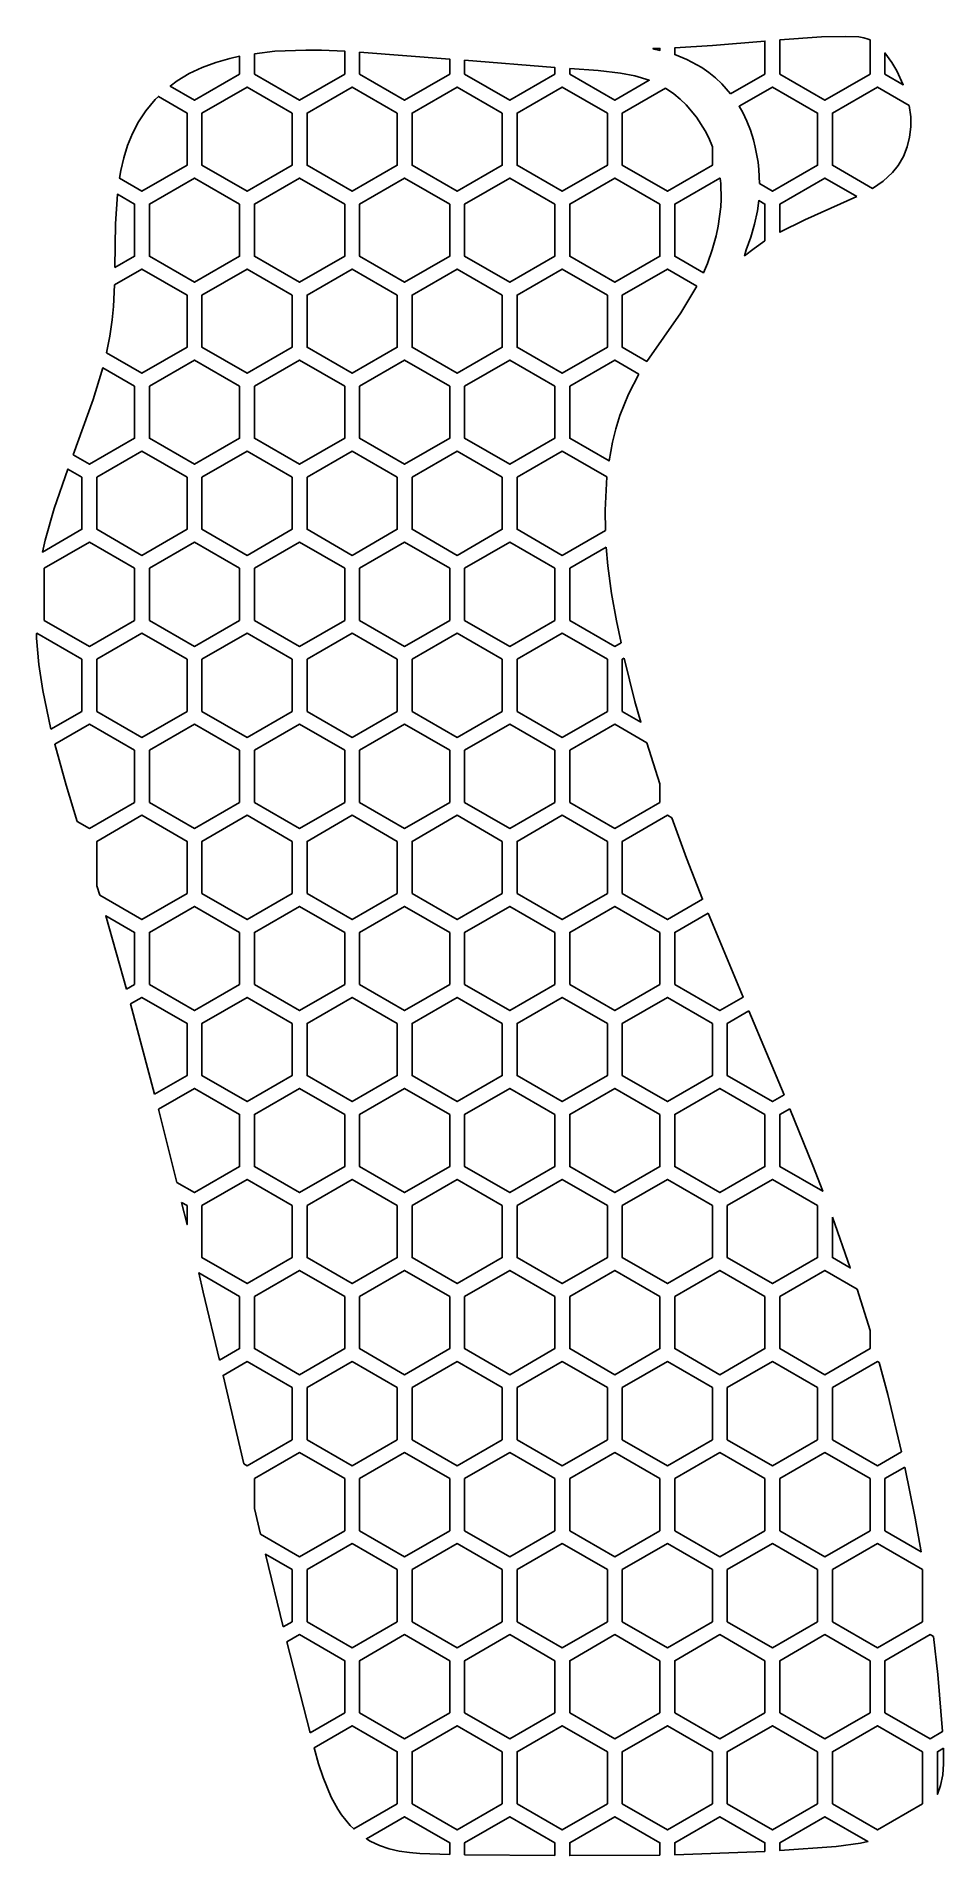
# Model space of a CAD drawing. Header units: millimetres. Extents: x 136.1 to 166.6, y -140.9 to -79.8.
import ezdxf

# ---------------------------------------------------------------- set-up
doc = ezdxf.new("R2010")
doc.units = ezdxf.units.MM

# ---------------------------------------------------------------- blocks, each defined once
blk = doc.blocks.new('HEX')
blk.add_lwpolyline([(1.516, 0.875), (0, 1.75), (-1.516, 0.875), (-1.516, -0.875), (0, -1.75), (1.516, -0.875)], close=True)

msp = doc.modelspace()

# ---------------------------------------------------------------- linework, layer by layer
for points in [[(159.474, -81.754), (159.176, -81.413), (158.964, -81.214), (158.739, -81.033), (158.503, -80.869), (158.002, -80.594), (157.597, -80.433), (157.597, -80.21), (158.866, -80.131), (160.628, -79.976), (160.628, -81.088), (159.474, -81.754)], [(161.128, -79.933), (162.529, -79.84), (163.32, -79.82), (163.784, -79.84), (163.946, -79.868), (164.098, -79.915), (164.159, -79.941), (164.159, -81.088), (162.644, -81.963), (161.128, -81.088), (161.128, -79.933)], [(140.872, -81.317), (141.282, -81.071), (141.717, -80.865), (142.174, -80.695), (142.649, -80.559), (142.973, -80.489), (142.973, -81.088), (141.457, -81.963), (140.64, -81.491), (140.872, -81.317)], [(143.473, -80.401), (144.158, -80.322), (145.201, -80.279), (145.726, -80.284), (146.504, -80.316), (146.504, -81.088), (144.988, -81.963), (143.473, -81.088), (143.473, -80.401)], [(147.004, -80.348), (150.035, -80.584), (150.035, -81.088), (148.519, -81.963), (147.004, -81.088), (147.004, -80.348)], [(150.535, -80.623), (153.566, -80.862), (153.566, -81.088), (152.05, -81.963), (150.535, -81.088), (150.535, -80.623)], [(156.905, -80.252), (156.864, -80.228), (157.097, -80.225), (157.097, -80.292), (156.905, -80.252)], [(165.055, -80.975), (165.277, -81.444), (164.659, -81.088), (164.659, -80.376), (164.89, -80.699), (165.055, -80.975)], [(154.066, -80.899), (155.022, -80.964), (155.77, -81.051), (156.256, -81.148), (156.737, -81.295), (155.581, -81.963), (154.066, -81.088), (154.066, -80.899)], [(138.981, -84.324), (139.079, -83.896), (139.209, -83.48), (139.373, -83.078), (139.575, -82.689), (139.821, -82.317), (140.139, -81.937), (140.242, -81.839), (141.207, -82.396), (141.207, -84.146), (139.691, -85.021), (138.937, -84.585), (138.981, -84.324)], [(157.283, -81.557), (157.568, -81.75), (157.781, -81.928), (157.978, -82.118), (158.327, -82.534), (158.615, -82.989), (158.737, -83.228), (158.862, -83.528), (158.862, -84.146), (157.347, -85.021), (155.831, -84.146), (155.831, -82.396), (157.283, -81.557)], [(160.447, -84.764), (160.422, -84.286), (160.394, -84.043), (160.302, -83.546), (160.239, -83.293), (160.139, -82.972), (160.02, -82.668), (159.884, -82.382), (159.76, -82.166), (160.878, -81.521), (162.394, -82.396), (162.394, -84.146), (160.878, -85.021), (160.447, -84.764)], [(165.478, -82.138), (165.526, -82.519), (165.529, -82.862), (165.49, -83.201), (165.408, -83.532), (165.28, -83.852), (165.101, -84.156), (164.917, -84.389), (164.604, -84.681), (164.245, -84.926), (162.894, -84.146), (162.894, -82.396), (164.409, -81.521), (165.478, -82.138)], [(159.145, -84.761), (159.159, -85.285), (159.143, -85.544), (159.054, -86.197), (158.986, -86.518), (158.856, -86.99), (158.692, -87.452), (158.562, -87.761), (157.597, -87.204), (157.597, -85.454), (159.112, -84.579), (159.125, -84.586), (159.145, -84.761)], [(163.717, -85.199), (161.971, -85.98), (161.128, -86.398), (161.128, -85.454), (162.644, -84.579), (163.717, -85.199)], [(138.784, -87.583), (138.805, -86.118), (138.867, -85.122), (139.441, -85.454), (139.441, -87.204), (138.784, -87.583)], [(160.628, -86.688), (160.26, -86.94), (159.945, -87.188), (159.991, -86.986), (160.151, -86.561), (160.279, -86.127), (160.373, -85.683), (160.419, -85.333), (160.628, -85.454), (160.628, -86.688)], [(138.501, -90.449), (138.613, -89.89), (138.692, -89.344), (138.735, -88.892), (138.771, -88.168), (139.691, -87.637), (141.207, -88.512), (141.207, -90.262), (139.691, -91.137), (138.501, -90.449)], [(158.338, -88.209), (157.796, -89.101), (156.655, -90.737), (155.831, -90.262), (155.831, -88.512), (157.347, -87.637), (158.338, -88.209)], [(137.379, -93.879), (138.053, -92.023), (138.376, -90.955), (139.441, -91.57), (139.441, -93.32), (137.926, -94.195), (137.379, -93.879)], [(156.391, -91.162), (156.037, -91.839), (155.753, -92.56), (155.617, -93.001), (155.504, -93.448), (155.387, -94.082), (154.066, -93.32), (154.066, -91.57), (155.581, -90.695), (156.391, -91.162)], [(155.317, -94.619), (155.253, -95.74), (155.265, -96.416), (153.816, -97.253), (152.3, -96.378), (152.3, -94.628), (153.816, -93.753), (155.317, -94.619)], [(136.44, -96.748), (136.74, -95.684), (137.203, -94.354), (137.676, -94.628), (137.676, -96.378), (136.353, -97.141), (136.44, -96.748)], [(155.296, -96.976), (155.352, -97.606), (155.475, -98.536), (155.634, -99.456), (155.79, -100.19), (155.581, -100.311), (154.066, -99.436), (154.066, -97.686), (155.296, -96.976)], [(136.634, -103.095), (136.361, -101.793), (136.229, -100.916), (136.149, -100.036), (136.143, -99.879), (136.16, -99.869), (137.676, -100.744), (137.676, -102.494), (136.634, -103.095)], [(155.898, -100.705), (156.258, -102.16), (156.457, -102.855), (155.831, -102.494), (155.831, -100.744), (155.898, -100.705)], [(137.142, -104.97), (136.76, -103.6), (137.926, -102.927), (139.441, -103.802), (139.441, -105.552), (137.926, -106.427), (137.515, -106.19), (137.142, -104.97)], [(156.656, -103.547), (157.097, -104.924), (157.097, -105.552), (155.581, -106.427), (154.066, -105.552), (154.066, -103.802), (155.581, -102.927), (156.656, -103.547)], [(138.176, -108.35), (138.176, -106.86), (139.691, -105.985), (141.207, -106.86), (141.207, -108.61), (139.691, -109.485), (138.271, -108.665), (138.176, -108.35)], [(157.493, -106.069), (157.993, -107.426), (158.53, -108.802), (157.347, -109.485), (155.831, -108.61), (155.831, -106.86), (157.347, -105.985), (157.493, -106.069)], [(139.172, -111.823), (138.474, -109.359), (139.441, -109.918), (139.441, -111.668), (139.172, -111.823)], [(158.719, -109.27), (159.89, -112.094), (159.112, -112.543), (157.597, -111.668), (157.597, -109.918), (158.719, -109.27)], [(140.114, -115.357), (139.31, -112.321), (139.691, -112.101), (141.207, -112.976), (141.207, -114.726), (140.114, -115.357)], [(160.085, -112.558), (161.271, -115.374), (160.878, -115.601), (159.362, -114.726), (159.362, -112.976), (160.085, -112.558)], [(140.86, -118.314), (140.243, -115.86), (141.457, -115.159), (142.973, -116.034), (142.973, -117.784), (141.457, -118.659), (140.86, -118.314)], [(161.464, -115.84), (162.235, -117.746), (162.569, -118.616), (161.128, -117.784), (161.128, -116.034), (161.464, -115.84)], [(141.024, -118.986), (141.207, -119.092), (141.207, -119.733), (141.024, -118.986)], [(162.894, -119.483), (163.496, -121.189), (162.894, -120.842), (162.894, -119.483)], [(142.296, -124.291), (141.753, -122.001), (141.598, -121.356), (142.973, -122.15), (142.973, -123.9), (142.296, -124.291)], [(163.729, -121.901), (164.159, -123.286), (164.159, -123.9), (162.644, -124.775), (161.128, -123.9), (161.128, -122.15), (162.644, -121.275), (163.729, -121.901)], [(143.117, -127.772), (142.416, -124.799), (143.223, -124.333), (144.738, -125.208), (144.738, -126.958), (143.223, -127.833), (143.117, -127.772)], [(164.47, -124.368), (164.757, -125.44), (165.221, -127.364), (164.409, -127.833), (162.894, -126.958), (162.894, -125.208), (164.409, -124.333), (164.47, -124.368)], [(143.68, -130.136), (143.473, -129.268), (143.473, -128.266), (144.988, -127.391), (146.504, -128.266), (146.504, -130.016), (144.988, -130.891), (143.68, -130.136)], [(165.333, -127.877), (165.68, -129.591), (165.88, -130.721), (164.659, -130.016), (164.659, -128.266), (165.333, -127.877)], [(144.437, -133.248), (143.842, -130.806), (144.738, -131.324), (144.738, -133.074), (144.437, -133.248)], [(145.342, -136.803), (144.563, -133.752), (144.988, -133.507), (146.504, -134.382), (146.504, -136.132), (145.342, -136.803)], [(166.291, -133.574), (166.433, -134.851), (166.593, -136.765), (166.175, -137.007), (164.659, -136.132), (164.659, -134.382), (166.175, -133.507), (166.291, -133.574)], [(146.688, -139.919), (146.4, -139.565), (146.273, -139.373), (146.049, -138.965), (145.777, -138.307), (145.628, -137.852), (145.473, -137.304), (146.754, -136.565), (148.269, -137.44), (148.269, -139.19), (146.806, -140.035), (146.688, -139.919)], [(166.628, -137.322), (166.632, -137.843), (166.601, -138.213), (166.528, -138.573), (166.425, -138.87), (166.425, -137.44), (166.628, -137.322)], [(150.035, -140.893), (149.03, -140.862), (148.681, -140.829), (148.337, -140.776), (148.001, -140.698), (147.677, -140.59), (147.366, -140.445), (147.232, -140.366), (148.519, -139.623), (150.035, -140.498), (150.035, -140.893)], [(153.566, -140.928), (150.535, -140.899), (150.535, -140.498), (152.05, -139.623), (153.566, -140.498), (153.566, -140.928)], [(157.097, -140.911), (154.066, -140.93), (154.066, -140.498), (155.581, -139.623), (157.097, -140.498), (157.097, -140.911)], [(160.628, -140.791), (157.597, -140.901), (157.597, -140.498), (159.112, -139.623), (160.628, -140.498), (160.628, -140.791)], [(163.835, -140.51), (163.019, -140.624), (161.128, -140.763), (161.128, -140.498), (162.644, -139.623), (164.09, -140.458), (163.835, -140.51)]]:
    msp.add_lwpolyline(points, close=True)

# ---------------------------------------------------------------- block references
for p in [(143.223, -83.271), (146.754, -83.271), (150.285, -83.271), (153.816, -83.271), (141.457, -86.329), (144.988, -86.329), (148.519, -86.329), (152.05, -86.329), (155.581, -86.329), (143.223, -89.387), (146.754, -89.387), (150.285, -89.387), (153.816, -89.387), (141.457, -92.445), (144.988, -92.445), (148.519, -92.445), (152.05, -92.445), (139.691, -95.503), (143.223, -95.503), (146.754, -95.503), (150.285, -95.503), (137.926, -98.561), (141.457, -98.561), (144.988, -98.561), (148.519, -98.561), (152.05, -98.561), (139.691, -101.619), (143.223, -101.619), (146.754, -101.619), (150.285, -101.619), (153.816, -101.619), (141.457, -104.677), (144.988, -104.677), (148.519, -104.677), (152.05, -104.677), (143.223, -107.735), (146.754, -107.735), (150.285, -107.735), (153.816, -107.735), (141.457, -110.793), (144.988, -110.793), (148.519, -110.793), (152.05, -110.793), (155.581, -110.793), (143.223, -113.851), (146.754, -113.851), (150.285, -113.851), (153.816, -113.851), (157.347, -113.851), (144.988, -116.909), (148.519, -116.909), (152.05, -116.909), (155.581, -116.909), (159.112, -116.909), (143.223, -119.967), (146.754, -119.967), (150.285, -119.967), (153.816, -119.967), (157.347, -119.967), (160.878, -119.967), (144.988, -123.025), (148.519, -123.025), (152.05, -123.025), (155.581, -123.025), (159.112, -123.025), (146.754, -126.083), (150.285, -126.083), (153.816, -126.083), (157.347, -126.083), (160.878, -126.083), (148.519, -129.141), (152.05, -129.141), (155.581, -129.141), (159.112, -129.141), (162.644, -129.141), (146.754, -132.199), (150.285, -132.199), (153.816, -132.199), (157.347, -132.199), (160.878, -132.199), (164.409, -132.199), (148.519, -135.257), (152.05, -135.257), (155.581, -135.257), (159.112, -135.257), (162.644, -135.257), (150.285, -138.315), (153.816, -138.315), (157.347, -138.315), (160.878, -138.315), (164.409, -138.315)]:
    msp.add_blockref('HEX', p)

doc.saveas('drawing.dxf')
